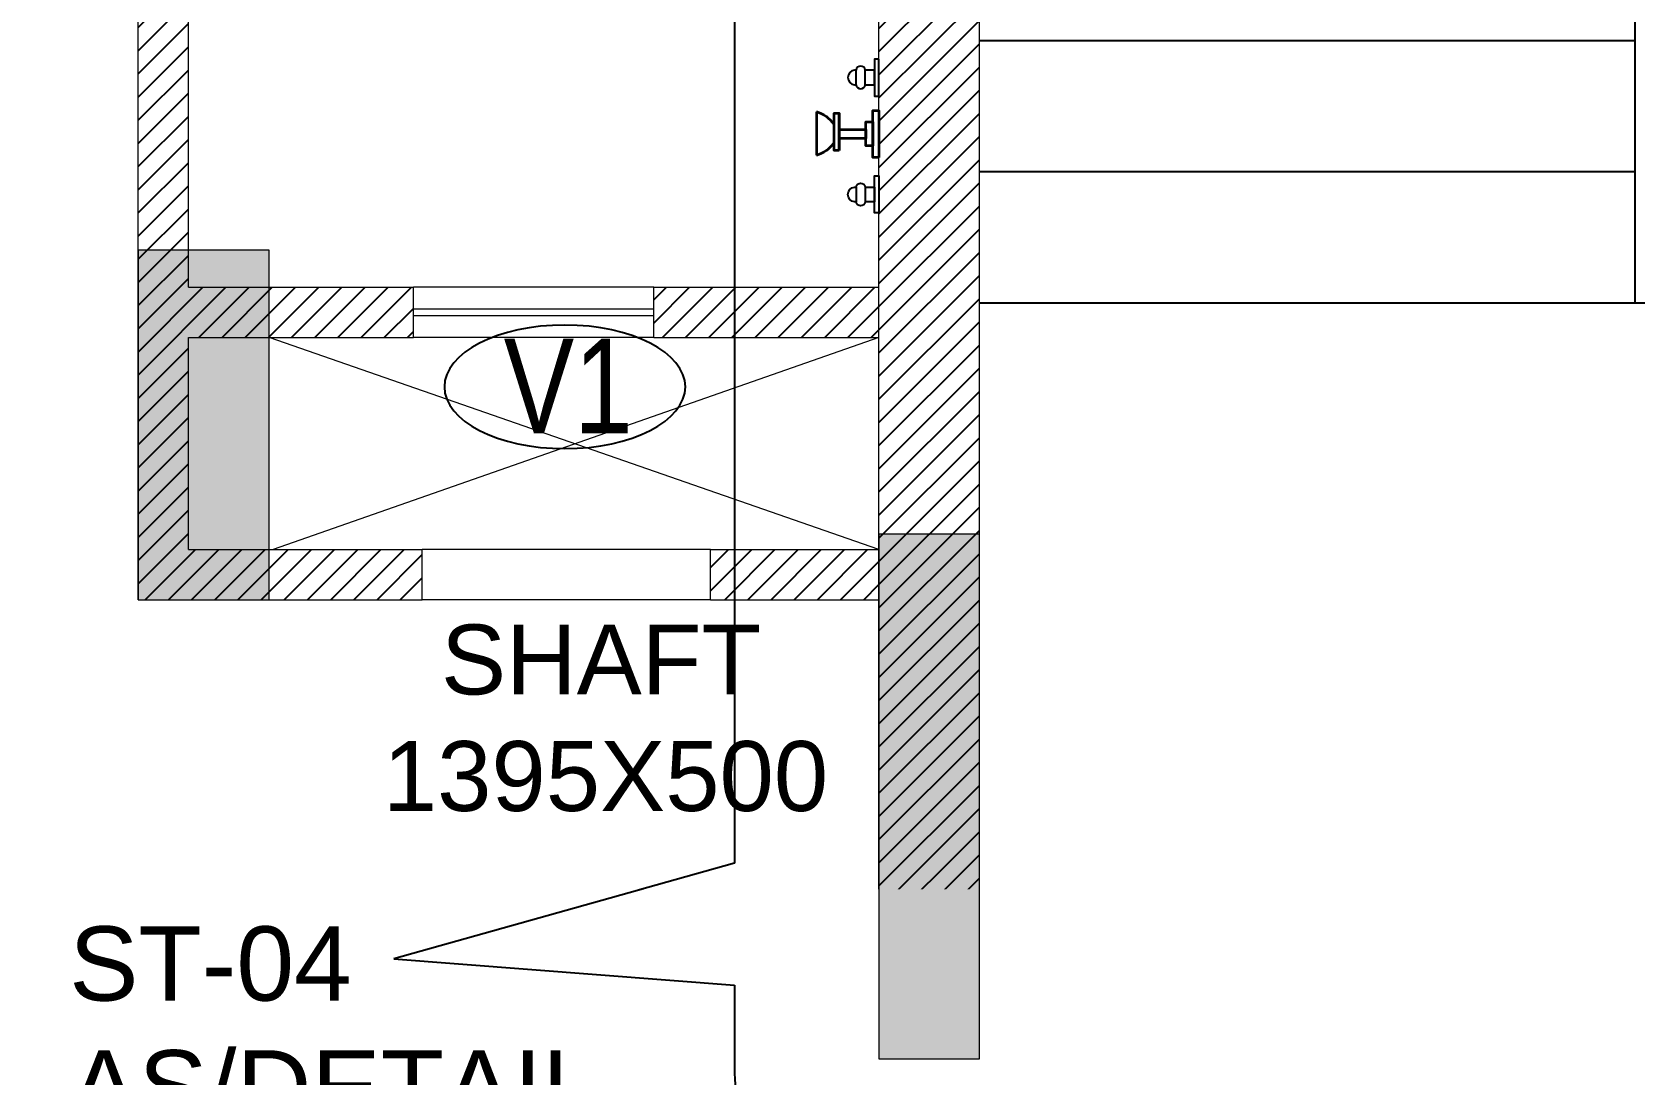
# Model space of a CAD drawing. Header units: millimetres. Extents: x 1363246 to 1691641, y -112430 to 78417.
# Drawn here: x 1415625 to 1419292, y 56468 to 58854 of the extents above; entities that cross this region are included whole.
import ezdxf
from ezdxf.enums import TextEntityAlignment as Align

# ---------------------------------------------------------------- set-up
doc = ezdxf.new("R2010")
doc.units = ezdxf.units.MM
doc.header["$LTSCALE"] = 500
doc.header["$MEASUREMENT"] = 0
doc.linetypes.add('CENTER', pattern=[2, 1.25, -0.25, 0.25, -0.25])
doc.linetypes.add('HIDDEN', pattern=[0.375, 0.25, -0.125])
doc.layers.add('A-TAG', color=7, linetype='Continuous', true_color=0xef00ef)
doc.layers.add('STAIR', color=7, linetype='Continuous', true_color=0x3f4f7f)
for name, color, linetype in [('AHC-A-FURNITURE', 2, 'Continuous'), ('COLUMN', 1, 'Continuous'), ('FIXTURE', 251, 'Continuous'), ('TEXT-DW-NO', 7, 'Continuous'), ('TEXT-RM NAME', 6, 'Continuous')]:
    doc.layers.add(name, color=color, linetype=linetype)
for name, color, linetype, lineweight in [('CILL', 8, 'Continuous', 13), ('TILE', 252, 'Continuous', 13), ('Wall', 2, 'Continuous', 15), ('WIN', 144, 'Continuous', 15)]:
    doc.layers.add(name, color=color, linetype=linetype, lineweight=lineweight)
doc.styles.get("Standard").update_dxf_attribs({"font": 'arial.ttf'})
pattern_1 = [(45, (1155400.446, 428164.736), (-26.5165043, 26.5165043), [])]

# ---------------------------------------------------------------- blocks, each defined once
blk = doc.blocks.new('A$C470428AC')
at = {"layer": 'FIXTURE'}
for p, q in [((-111.5, -31), (-145.6, -31)), ((122.3, -31), (156.4, -31)), ((-111.5, -52.3), (-145.6, -52.3)), ((122.3, -52.3), (156.4, -52.3))]:
    blk.add_line(p, q, dxfattribs=at)
at = {"layer": 'FIXTURE', "lineweight": 35}
for p, q in [((38.6, -90.5), (-46.8, -90.5)), ((-49.6, -142.9), (49.1, -142.9)), ((-49.6, -142.9), (49.1, -142.9))]:
    blk.add_line(p, q, dxfattribs=at)
at = {"layer": 'FIXTURE'}
for points in [[(-170.7, 0), (-170.7, -10.1), (-85.7, -10.1), (-85.7, 0)], [(181.5, 0), (181.5, -10.1), (96.5, -10.1), (96.5, 0)]]:
    blk.add_lwpolyline(points, close=True, dxfattribs=at)
at = {"layer": 'FIXTURE', "lineweight": 35, "elevation": 0}
for points in [[(54.7, 0), (54.7, -14), (-53.3, -14), (-53.3, 0)], [(54.7, 0), (54.7, -14), (-53.3, -14), (-53.3, 0)], [(28.3, -14), (28.3, -30), (-26.9, -30), (-26.9, -14)], [(28.3, -14), (28.3, -30), (-26.9, -30), (-26.9, -14)]]:
    blk.add_lwpolyline(points, close=True, dxfattribs=at)
at = {"layer": 'FIXTURE'}
for points in [[(-145.6, -10.1), (-145.6, -31, 0.824506), (-145.6, -52.3), (-145.6, -55.8, 0.878203), (-111.5, -55.8), (-111.5, -52.3, 0.824506), (-111.5, -31), (-111.5, -10.1), (-145.6, -10.1)], [(156.4, -10.1), (156.4, -31, -0.824506), (156.4, -52.3), (156.4, -55.8, -0.878203), (122.3, -55.8), (122.3, -52.3, -0.824506), (122.3, -31), (122.3, -10.1), (156.4, -10.1)]]:
    blk.add_lwpolyline(points, format="xyb", close=True, dxfattribs=at)
at = {"layer": 'FIXTURE', "lineweight": 35, "elevation": 0}
for points in [[(-9.8, -90.5), (-9.8, -30), (11.2, -30), (11.2, -90.5)], [(-9.8, -90.5), (-9.8, -30), (11.2, -30), (11.2, -90.5)], [(38.6, -90.5), (38.6, -96.5), (38.6, -102.5), (-46.8, -102.5), (-46.8, -90.5)], [(38.6, -90.5), (38.6, -96.5), (38.6, -102.5), (-46.8, -102.5), (-46.8, -90.5), (38.6, -90.5)]]:
    blk.add_lwpolyline(points, dxfattribs=at)
at = {"layer": 'FIXTURE', "lineweight": 35}
for centre, start, end in [((17.5, -160.4), 123.4035, 165.4116), ((17.5, -160.4), 123.4035, 165.4116), ((-18, -160.4), 14.5884, 56.5965), ((-18, -160.4), 14.5884, 56.5965)]:
    blk.add_arc(centre, 69.3, start, end, dxfattribs=at)
blk = doc.blocks.new('TAG')
at = {"linetype": 'Continuous', "extrusion": (0, 0, -1)}
blk.add_ellipse((0, 0), major_axis=(319.1, 0), ratio=0.512885, dxfattribs=at)
at = {"width": 0.8}
blk.add_attdef('TAG', text='', height=177.2, dxfattribs=at).set_placement((9, 2.3), align=Align.MIDDLE_CENTER)

msp = doc.modelspace()

# ---------------------------------------------------------------- hatches: boundary and pattern name
at = {"layer": 'AHC-A-FURNITURE', "ltscale": 50, "true_color": 0x0000ff}
h = msp.add_hatch(dxfattribs=at)
h.set_pattern_fill('ANSI31', color=5, scale=300)
h.set_pattern_definition(pattern_1)
h.paths.add_polyline_path([(1417562.4, 60810.3), (1416992.4, 60810.3), (1416992.4, 60716.5), (1416992.4, 60695.3), (1417562.4, 60695.3)])
h.paths.add_polyline_path([(1416242.4, 60810.3), (1415867.4, 60810.3), (1415867.4, 57555.3), (1416517.4, 57555.3), (1416517.4, 57670.3), (1415982.4, 57670.3), (1415982.4, 58155.3), (1416497.4, 58155.3), (1416497.4, 58270.3), (1415982.4, 58270.3), (1415982.4, 60695.3), (1416242.4, 60695.3)])
h.paths.add_polyline_path([(1417562.4, 57670.3), (1417177.4, 57670.3), (1417177.4, 57555.3), (1417562.4, 57555.3)])
h.paths.add_polyline_path([(1417562.4, 58270.3), (1417047.4, 58270.3), (1417047.4, 58155.3), (1417562.4, 58155.3)])
at = {"layer": 'AHC-A-FURNITURE', "ltscale": 50, "true_color": 0xff0000}
h = msp.add_hatch(dxfattribs=at)
h.set_pattern_fill('ANSI31', color=1, scale=300)
h.set_pattern_definition(pattern_1)
h.paths.add_polyline_path([(1417792.4, 60810.3), (1417562.4, 60810.3), (1417562.4, 60533.6), (1417565.3, 60533, -0.355211), (1417572.4, 60524.2), (1417572.4, 60094.7, -0.355211), (1417565.3, 60085.9), (1417562.4, 60085.3), (1417562.4, 59716.4), (1417562.4, 59716.4), (1417562.4, 59631.4), (1417562.4, 58792.8), (1417562.4, 58792.8), (1417562.4, 58707.8), (1417562.4, 58525.5), (1417562.4, 58525.5), (1417562.4, 58440.5), (1417562.4, 56505.1), (1418992.4, 56505.1), (1418992.4, 56735.1), (1417792.4, 56735.1)])
at = {"layer": 'COLUMN', "lineweight": 20, "true_color": 0x969696}
msp.add_hatch(color=252, dxfattribs=at).paths.add_polyline_path([(1416167.4, 58355.3), (1415867.4, 58355.3), (1415867.4, 57555.3), (1416167.4, 57555.3)])

# ---------------------------------------------------------------- linework, layer by layer
at = {"layer": 'CILL'}
for p, q in [((1417177.4, 57670.3), (1416517.4, 57670.3)), ((1417177.4, 57555.3), (1416517.4, 57555.3))]:
    msp.add_line(p, q, dxfattribs=at)
at = {"layer": 'COLUMN', "lineweight": 20}
msp.add_lwpolyline([(1416167.4, 58355.3), (1415867.4, 58355.3), (1415867.4, 57555.3), (1416167.4, 57555.3)], close=True, dxfattribs=at)
at = {"layer": 'STAIR', "color": 252, "linetype": 'HIDDEN', "ltscale": 100}
for p, q in [((1419292.4, 60335.1), (1419292.4, 58235.1)), ((1417792.4, 58835.1), (1419292.4, 58835.1)), ((1417792.4, 58535.1), (1419292.4, 58535.1)), ((1417792.4, 58235.1), (1419292.4, 58235.1)), ((1419292.4, 58235.1), (1420242.4, 58235.1))]:
    msp.add_line(p, q, dxfattribs=at)
at = {"layer": 'TILE', "linetype": 'HIDDEN', "ltscale": 45}
for p, q in [((1417562.4, 57670.3), (1416167.4, 58155.3)), ((1417562.4, 58155.3), (1416176.4, 57670.3))]:
    msp.add_line(p, q, dxfattribs=at)
at = {"layer": 'Wall'}
for p, q in [((1415867.4, 57555.3), (1415867.4, 60810.3)), ((1417562.4, 56505.1), (1417562.4, 60810.3)), ((1417792.4, 56735.1), (1417792.4, 60810.3)), ((1415982.4, 58270.3), (1415982.4, 60695.3)), ((1415982.4, 58270.3), (1416497.4, 58270.3)), ((1416497.4, 58155.3), (1416497.4, 58270.3)), ((1417047.4, 58155.3), (1417047.4, 58270.3)), ((1417047.4, 58270.3), (1417562.4, 58270.3)), ((1415982.4, 58155.3), (1416497.4, 58155.3)), ((1415982.4, 57670.3), (1415982.4, 58155.3)), ((1417047.4, 58155.3), (1417562.4, 58155.3)), ((1415982.4, 57670.3), (1416517.4, 57670.3)), ((1416517.4, 57555.3), (1416517.4, 57670.3)), ((1417177.4, 57555.3), (1417177.4, 57670.3)), ((1417177.4, 57670.3), (1417562.4, 57670.3)), ((1415867.4, 57555.3), (1416517.4, 57555.3)), ((1417177.4, 57555.3), (1417562.4, 57555.3))]:
    msp.add_line(p, q, dxfattribs=at)
at = {"layer": 'Wall', "linetype": 'Continuous'}
for p, q in [((1418992.4, 56735.1), (1417792.4, 56735.1)), ((1418992.4, 56735.1), (1418992.4, 56505.1)), ((1418992.4, 56505.1), (1417562.4, 56505.1))]:
    msp.add_line(p, q, dxfattribs=at)
at = {"layer": 'WIN'}
for p, q in [((1417047.4, 58270.3), (1416497.4, 58270.3)), ((1417047.4, 58155.3), (1416497.4, 58155.3)), ((1420542.4, 56735.1), (1418992.4, 56735.1)), ((1420542.4, 56645.3), (1418992.4, 56645.3)), ((1420542.4, 56595.3), (1418992.4, 56595.3)), ((1420542.4, 56505.1), (1418992.4, 56505.1))]:
    msp.add_line(p, q, dxfattribs=at)
at = {"layer": 'WIN', "linetype": 'HIDDEN', "ltscale": 50}
for p, q in [((1417047.4, 58220.3), (1416497.4, 58220.3)), ((1417047.4, 58205.3), (1416497.4, 58205.3))]:
    msp.add_line(p, q, dxfattribs=at)

# ---------------------------------------------------------------- block references
at = {"layer": 'FIXTURE', "rotation": 270}
msp.add_blockref('A$C470428AC', (1417562.4, 58622), dxfattribs=at)
at = {"layer": 'TEXT-DW-NO', "linetype": 'CENTER'}
ref = msp.add_blockref('TAG', (1416843.9, 58042.5), dxfattribs=dict(at, xscale=0.864, yscale=0.864, zscale=0.864))
ref.add_attrib('TAG', 'V1', dxfattribs={"layer": '0', "height": 216, "width": 0.8}).set_placement((1416851.7, 58044.5), align=Align.MIDDLE_CENTER)

# ---------------------------------------------------------------- texts
at = {"layer": 'TEXT-RM NAME', "insert": (1415525, 57069.6), "char_height": 160, "width": 2788.93, "attachment_point": 7}
msp.add_mtext('\\pi1035.39248;SHAFT\\P\\pi902.35018;1395X500', dxfattribs=at)

# ---------------------------------------------------------------- next in the draw order: texts
at = {"layer": 'TEXT-RM NAME', "insert": (1415709.8, 56807.9), "char_height": 170, "width": 5857.821, "attachment_point": 1, "bg_fill": 2}
msp.add_mtext('ST-04 \\PAS/DETAIL', dxfattribs=at)

# ---------------------------------------------------------------- next in the draw order: hatches: boundary and pattern name
at = {"layer": 'COLUMN', "lineweight": 20, "true_color": 0x969696}
msp.add_hatch(color=252, dxfattribs=at).paths.add_polyline_path([(1417562.4, 56505.1), (1417792.4, 56505.1), (1417792.4, 57705.1), (1417562.4, 57705.1)])

# ---------------------------------------------------------------- next in the draw order: linework, layer by layer
at = {"layer": 'A-TAG', "linetype": 'HIDDEN', "ltscale": 100}
msp.add_lwpolyline([(1417231.9, 56673.4), (1417231.9, 56486.5, 0.414214), (1417731.9, 55986.5), (1421719.6, 55986.5, 0.414214), (1422219.6, 56486.5), (1422219.6, 60664.1, 0.414214), (1421719.6, 61164.1), (1417731.9, 61164.1, 0.414214), (1417231.9, 60664.1), (1417231.9, 56952.7), (1416452.5, 56733.4), (1417231.9, 56673.4)], format="xyb", dxfattribs=at)
at = {"layer": 'COLUMN', "lineweight": 20}
msp.add_lwpolyline([(1417562.4, 56505.1), (1417792.4, 56505.1), (1417792.4, 57705.1), (1417562.4, 57705.1)], close=True, dxfattribs=at)

doc.saveas('drawing.dxf')
